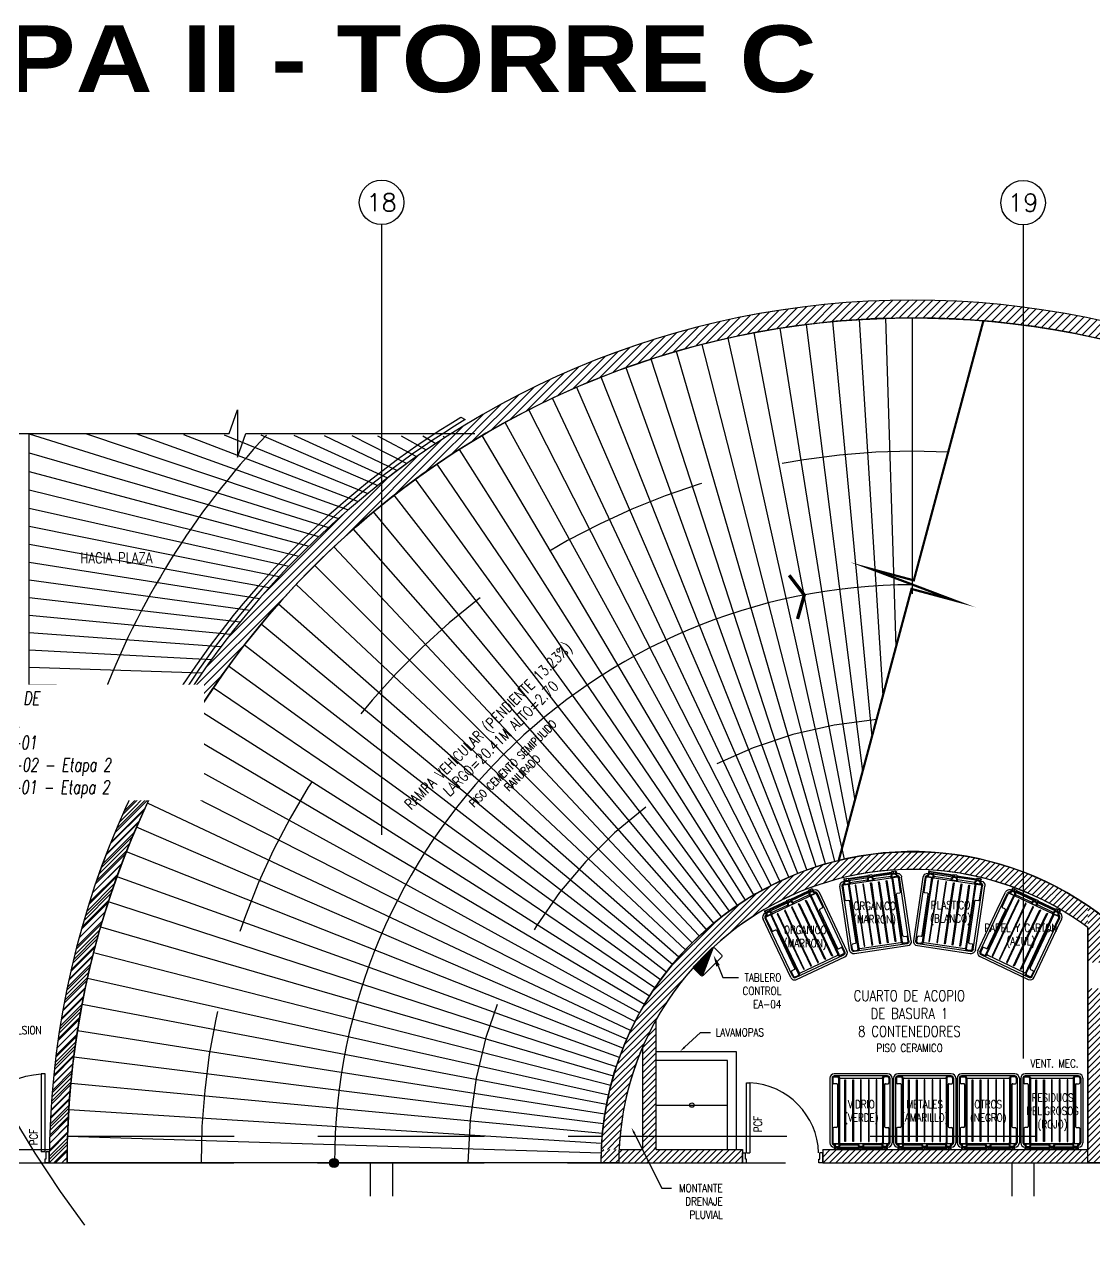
# Model space of a CAD drawing. Extents: x 226317 to 226469, y 8188101 to 8188260.
# Drawn here: x 226445.4 to 226457.42, y 8188201.99 to 8188215.71 of the extents above; entities that cross this region are included whole.
import ezdxf
from ezdxf import colors
from ezdxf.entities.mleader import LeaderData, LeaderLine
from ezdxf.enums import TextEntityAlignment as Align
from ezdxf.math import Vec2, Vec3

# ---------------------------------------------------------------- set-up
doc = ezdxf.new("R2010")
doc.units = 0
doc.header["$LTSCALE"] = 15
for name, pattern in [('HIDDEN2', [0.1875, 0.125, -0.0625]), ('PHANTOM', [2.5, 1.25, -0.25, 0.25, -0.25, 0.25, -0.25]), ('PHANTOM2', [1.25, 0.625, -0.125, 0.125, -0.125, 0.125, -0.125])]:
    doc.linetypes.add(name, pattern=pattern)
doc.layers.get('0').update_dxf_attribs({"color": 250})
for name, color, linetype in [('A-BARANDAS', 250, 'Continuous'), ('A-CONTENEDOR DE BASURA', 250, 'Continuous'), ('A-EJES', 250, 'PHANTOM'), ('A-ESTRUCTURA-HATCH', 250, 'Continuous'), ('A-ESTRUCTURA-MUROS', 252, 'Continuous'), ('A-ESTRUCTURA-VIGAS', 250, 'HIDDEN2'), ('A-MURO BAJO', 250, 'Continuous'), ('A-PROYECCIONES', 250, 'HIDDEN2'), ('A-PUERTAS', 250, 'Continuous'), ('A-SANITARIOS', 250, 'Continuous'), ('A-TEXTO-ACABADO PISO', 250, 'Continuous'), ('A-TEXTO-AMBIENTES', 252, 'Continuous'), ('A-TEXTO-INDICACIONES', 250, 'Continuous'), ('L11 Borde Laminas y Ejes', 150, 'Continuous'), ('L5 Linea mediana segmentada', 191, 'HIDDEN2'), ('L6 Linea fina', 141, 'Continuous'), ('MURO CF 120', 250, 'Continuous'), ('MURO CF 60', 250, 'Continuous')]:
    doc.layers.add(name, color=color, linetype=linetype)
doc.layers.add('A-MURO ALTO', color=250, linetype='Continuous', lineweight=30)
doc.layers.add('A-MUROS', color=252, linetype='Continuous', lineweight=30)
doc.styles.add('JNV ING', font='romans.shx', dxfattribs={"width": 0.7, "oblique": 8, "height": 0.15})
doc.styles.add('R160-75', font='ariblk.ttf', dxfattribs={"height": 0.6})
doc.styles.add('ROMANS', font='romans.shx', dxfattribs={"width": 0.8})
doc.styles.add('TXT_COTAS', font='romans.shx', dxfattribs={"width": 0.8})
pattern_1 = [(45, (1.79346, -0.002236), (-0.03535533905933, 0.03535533905933), [])]
pattern_2 = [(45, (226441.93555, 8188203.057414), (-0.03535534, 0.03535534), [])]

# ---------------------------------------------------------------- blocks, each defined once
blk = doc.blocks.new('EST P1')
at = {"layer": 'A-ESTRUCTURA-HATCH'}
h = blk.add_hatch(dxfattribs=at)
h.set_pattern_fill('ANSI31', color=256, scale=0.02)
h.set_pattern_definition([(45, (-226392.07709, -8188203.05961), (-0.04490128060535, 0.04490128060535), [])])
h.paths.add_polyline_path([(-3.61, 5.05), (-3.61, 4.85), (-44.785, 4.85), (-44.785, -0.15), (-46.99, -0.15), (-46.99, -11.15), (-3.61, -11.15), (-3.61, -11.4), (-47.24, -11.4), (-47.24, 0.15), (-45.035, 0.15), (-45.035, 5.05)])
h.paths.add_polyline_path([(5.876, 4.85), (5.876, 5.05), (35.53, 5.05), (35.53, 4.85)])
h.paths.add_polyline_path([(47.915, 5.05), (35.58, 5.05), (35.58, 4.85), (47.915, 4.85)])
h.paths.add_polyline_path([(51.865, 4.85), (53.376, 4.85), (53.376, 5.05), (51.865, 5.05)])
edge = h.paths.add_edge_path()
edge.add_arc((63.301, -0.15), 9.7, 360, 540)
edge.add_line((53.601, -0.15), (53.801, -0.15))
edge.add_arc((63.301, -0.15), 9.5, 0.9047, 180, ccw=False)
edge.add_line((72.799, 0), (70.351, 0))
edge.add_line((70.351, 0), (70.351, -0.15))
edge.add_line((70.351, -0.15), (73.001, -0.15))
edge = h.paths.add_edge_path(flags=0)
edge.add_arc((63.301, -0.15), 3.3, 0.0009, 49.9947)
edge.add_line((65.422, 2.378), (65.422, -0.15))
edge.add_line((65.422, -0.15), (65.272, -0.15))
edge.add_line((65.272, -0.15), (65.272, 2.496))
edge.add_arc((63.301, -0.15), 3.3, 53.3166, 180)
edge.add_line((60.001, -0.15), (59.801, -0.15))
edge.add_arc((63.301, -0.15), 3.5, 2.4574, 179.9999, ccw=False)
edge.add_line((66.797, 0), (69.451, 0))
edge.add_line((69.451, 0), (69.451, -0.15))
edge.add_line((69.451, -0.15), (66.601, -0.15))
h.paths.add_polyline_path([(-3.56, -11.15), (35.53, -11.15), (35.53, -11.4), (-3.56, -11.4)])
h.paths.add_polyline_path([(35.58, -11.15), (71.88, -11.15), (71.88, -11.4), (35.58, -11.4)])
at = {"layer": 'A-ESTRUCTURA-MUROS'}
for points in [[(73.001, -0.15, 1), (53.601, -0.15), (53.801, -0.15, -0.992136), (72.799, 0), (70.351, 0), (70.351, -0.15)], [(66.601, -0.15, 0.221666), (65.422, 2.378), (65.422, -0.15), (65.272, -0.15), (65.272, 2.496, 0.61691), (60.001, -0.15), (59.801, -0.15, -0.978782), (66.797, 0), (69.451, 0), (69.451, -0.15)]]:
    blk.add_lwpolyline(points, format="xyb", close=True, dxfattribs=at)
blk.add_lwpolyline([(51.865, 4.85), (53.376, 4.85), (53.376, 5.05), (51.865, 5.05)], close=True, dxfattribs=at)
at = {"layer": 'A-ESTRUCTURA-VIGAS'}
for points in [[(53.376, 5.05), (55.112, 5.05)], [(53.376, 4.85), (54.989, 4.85)], [(53.805, 0.15), (59.814, 0.15)], [(60.014, 0.15), (65.272, 0.15)], [(50.25, 0), (53.601, 0)], [(50.25, -0.15), (53.601, -0.15)], [(53.801, -0.15), (59.801, -0.15)], [(57.21, -6.15), (57.21, -0.15)], [(57.46, -6.15), (57.46, -0.15)], [(60.001, -0.15), (65.272, -0.15)], [(64.42, -6.15), (64.42, -0.15)], [(64.67, -6.15), (64.67, -0.15)]]:
    blk.add_lwpolyline(points, dxfattribs=at)
blk = doc.blocks.new('AP_Av.Ejercito Esq.Choquehuanca_Plantas_Rev1_20190619$0$CONTENEDOR DE BASURA 360L')
at = {"linetype": 'ByBlock'}
for p, q in [((0.3, 0.85), (-0.3, 0.85)), ((0.3, 0.825), (-0.3, 0.825)), ((-0.35, 0.8), (-0.35, 0.288)), ((-0.325, 0.8), (-0.325, 0.288)), ((-0.315, 0.8), (-0.315, 0.748)), ((-0.275, 0.738), (-0.305, 0.738)), ((-0.3, 0.815), (-0.266, 0.815)), ((-0.265, 0.728), (-0.265, 0.288)), ((-0.251, 0.8), (-0.251, 0.288)), ((-0.241, 0.8), (-0.241, 0.288)), ((-0.231, 0.801), (0.231, 0.801)), ((0.241, 0.8), (0.241, 0.288)), ((0.251, 0.8), (0.251, 0.288)), ((0.265, 0.728), (0.265, 0.288)), ((0.3, 0.815), (0.266, 0.815)), ((0.275, 0.738), (0.305, 0.738)), ((0.315, 0.8), (0.315, 0.748)), ((0.325, 0.8), (0.325, 0.288)), ((0.35, 0.8), (0.35, 0.288)), ((-0.35, 0.288), (-0.35, 0.074)), ((-0.325, 0.288), (-0.325, 0.074)), ((-0.265, 0.288), (-0.265, 0.256)), ((-0.251, 0.288), (-0.251, 0.066)), ((-0.241, 0.288), (-0.241, 0.076)), ((0.241, 0.288), (0.241, 0.076)), ((0.251, 0.288), (0.251, 0.066)), ((0.265, 0.288), (0.265, 0.256)), ((0.325, 0.288), (0.325, 0.074)), ((0.35, 0.288), (0.35, 0.074)), ((-0.315, 0.236), (-0.315, 0.076)), ((-0.275, 0.246), (-0.305, 0.246)), ((0.275, 0.246), (0.305, 0.246)), ((0.315, 0.236), (0.315, 0.076)), ((-0.305, 0.066), (0.305, 0.066)), ((-0.3, 0.024), (-0.292, 0.024)), ((-0.298, 0.005), (-0.298, 0.013)), ((-0.298, 0.013), (-0.296, 0.013)), ((-0.298, 0.005), (-0.296, 0.005)), ((-0.296, 0), (-0.296, 0.018)), ((-0.296, 0.018), (-0.291, 0.018)), ((-0.291, 0), (-0.296, 0)), ((-0.295, 0.061), (-0.242, 0.061)), ((-0.291, 0.018), (-0.291, 0)), ((-0.291, 0.013), (-0.29, 0.013)), ((-0.291, 0.005), (-0.29, 0.005)), ((-0.29, 0), (-0.29, 0.02)), ((-0.29, 0.02), (-0.247, 0.02)), ((-0.29, 0), (-0.247, 0)), ((-0.284, 0.03), (-0.252, 0.03)), ((-0.268, 0.02), (-0.268, 0)), ((-0.247, 0), (-0.247, 0.02)), ((-0.021, 0.013), (-0.247, 0.013)), ((-0.021, 0.005), (-0.247, 0.005)), ((-0.244, 0.024), (-0.024, 0.024)), ((-0.233, 0.049), (-0.035, 0.049)), ((0.027, 0.061), (-0.026, 0.061)), ((-0.021, 0), (-0.021, 0.02)), ((0.022, 0.02), (-0.021, 0.02)), ((0.022, 0), (-0.021, 0)), ((0.016, 0.03), (-0.016, 0.03)), ((0, 0.02), (0, 0)), ((0.022, 0), (0.022, 0.02)), ((0.022, 0.013), (0.247, 0.013)), ((0.022, 0.005), (0.247, 0.005)), ((0.244, 0.024), (0.025, 0.024)), ((0.032, 0.024), (0.025, 0.024)), ((0.233, 0.049), (0.035, 0.049)), ((0.295, 0.061), (0.242, 0.061)), ((0.247, 0), (0.247, 0.02)), ((0.29, 0.02), (0.247, 0.02)), ((0.29, 0), (0.247, 0)), ((0.284, 0.03), (0.252, 0.03)), ((0.268, 0.02), (0.268, 0)), ((0.29, 0), (0.29, 0.02)), ((0.291, 0.013), (0.29, 0.013)), ((0.291, 0.005), (0.29, 0.005)), ((0.291, 0.018), (0.291, 0)), ((0.296, 0.018), (0.291, 0.018)), ((0.291, 0), (0.296, 0)), ((0.3, 0.024), (0.292, 0.024)), ((0.296, 0), (0.296, 0.018)), ((0.298, 0.013), (0.296, 0.013)), ((0.298, 0.005), (0.296, 0.005)), ((0.298, 0.005), (0.298, 0.013))]:
    blk.add_line(p, q, dxfattribs=at)
for points in [[(-0.18, 0.782), (-0.172, 0.782), (-0.172, 0.288), (-0.172, 0.089), (-0.18, 0.089), (-0.18, 0.288)], [(-0.092, 0.782), (-0.084, 0.782), (-0.084, 0.288), (-0.084, 0.089), (-0.092, 0.089), (-0.092, 0.288)], [(0.004, 0.782), (-0.004, 0.782), (-0.004, 0.288), (-0.004, 0.089), (0.004, 0.089), (0.004, 0.288)], [(0.092, 0.782), (0.084, 0.782), (0.084, 0.288), (0.084, 0.089), (0.092, 0.089), (0.092, 0.288)], [(0.18, 0.782), (0.172, 0.782), (0.172, 0.288), (0.172, 0.089), (0.18, 0.089), (0.18, 0.288)]]:
    blk.add_lwpolyline(points, close=True, dxfattribs=at)
for centre, radius, start, end in [((-0.3, 0.8), 0.0499, 90, 180), ((-0.3, 0.8), 0.025, 90, 180), ((-0.266, 0.8), 0.025, 0, 90), ((0.266, 0.8), 0.025, 90, 180), ((0.3, 0.8), 0.0499, 0, 90), ((0.3, 0.8), 0.025, 0, 90), ((-0.3, 0.8), 0.015, 90, 180), ((-0.305, 0.748), 0.00999, 180, 270), ((-0.275, 0.728), 0.00999, 0, 90), ((-0.266, 0.8), 0.015, 0, 90), ((-0.231, 0.791), 0.00999, 90, 180), ((0.231, 0.791), 0.00999, 0, 90), ((0.266, 0.8), 0.015, 90, 180), ((0.275, 0.728), 0.00999, 90, 180), ((0.3, 0.8), 0.015, 0, 90), ((0.305, 0.748), 0.00999, 270, 0), ((-0.305, 0.236), 0.00999, 90, 180), ((-0.275, 0.256), 0.00999, 270, 0), ((0.275, 0.256), 0.00999, 180, 270), ((0.305, 0.236), 0.00999, 0, 90), ((-0.3, 0.074), 0.0499, 180, 270), ((-0.3, 0.074), 0.025, 180, 263.6322), ((-0.305, 0.076), 0.00999, 180, 270), ((-0.224, 0.067), 0.0807, 180.3677, 215.6892), ((-0.224, 0.067), 0.0707, 184.6708, 211.6379), ((-0.312, 0.067), 0.0707, 328.3621, 355.3292), ((-0.312, 0.067), 0.0807, 324.3108, 359.6323), ((-0.231, 0.076), 0.00999, 180, 270), ((0.044, 0.067), 0.0807, 180.3677, 215.6892), ((0.044, 0.067), 0.0707, 184.6708, 211.6379), ((-0.044, 0.067), 0.0707, 328.3621, 355.3292), ((-0.044, 0.067), 0.0807, 324.3108, 359.6323), ((0.231, 0.076), 0.00999, 270, 0), ((0.312, 0.067), 0.0807, 180.3677, 215.6892), ((0.312, 0.067), 0.0707, 184.6708, 211.6379), ((0.224, 0.067), 0.0707, 328.3621, 355.3292), ((0.224, 0.067), 0.0807, 324.3108, 359.6323), ((0.3, 0.074), 0.0499, 270, 0), ((0.3, 0.074), 0.025, 276.3678, 0), ((0.305, 0.076), 0.00999, 270, 0)]:
    blk.add_arc(centre, radius, start, end, dxfattribs=at)
blk = doc.blocks.new('A$C5E423DB2')
at = {"layer": 'A-PUERTAS'}
for p, q in [((0.038, 0.1), (0.038, 0.8)), ((0.038, 0.8), (0.073, 0.8)), ((0.073, 0.8), (0.073, 0.1)), ((0.038, 0.1), (0.073, 0.1))]:
    blk.add_line(p, q, dxfattribs=at)
at = {"layer": 'A-PUERTAS', "linetype": 'Continuous'}
for p, q in [((0, 0), (0, 0.1)), ((0, 0.1), (0.028, 0.1)), ((0.028, 0.038), (0.028, 0.1)), ((0.038, 0.038), (0.028, 0.038)), ((0.038, 0), (0.038, 0.038)), ((0.762, 0), (0.762, 0.038)), ((0.762, 0.038), (0.772, 0.038)), ((0.8, 0.1), (0.772, 0.1)), ((0.772, 0.038), (0.772, 0.1)), ((0.8, 0), (0.8, 0.1)), ((0, 0), (0.038, 0)), ((0.8, 0), (0.762, 0))]:
    blk.add_line(p, q, dxfattribs=at)
blk.add_arc((0.037, 0.079), 0.722, 1.6403, 87.0968, dxfattribs=at)
blk = doc.blocks.new('EJES 1P')
at = {"layer": 'A-EJES', "linetype": 'PHANTOM2'}
for points in [[(102.344, 5.351), (102.344, -1.51)], [(109.554, 5.348), (109.554, -4.158)]]:
    blk.add_lwpolyline(points, dxfattribs=at)
at = {"layer": 'A-EJES', "linetype": 'Continuous'}
for centre in [(102.344, 5.598), (109.554, 5.595)]:
    blk.add_circle(centre, 0.25, dxfattribs=at)
at = {"layer": 'A-EJES', "linetype": 'Continuous', "style": 'ROMANS'}
for s, p in [('18', (102.344, 5.598)), ('19', (109.554, 5.595))]:
    blk.add_text(s, height=0.2, dxfattribs=at).set_placement(p, align=Align.MIDDLE_CENTER)
blk = doc.blocks.new('*U65')
at = {"linetype": 'Continuous'}
h = blk.add_hatch(dxfattribs=at)
h.set_pattern_fill('ANSI31', color=256, scale=0.1, style=0)
h.set_pattern_definition([(45, (0, 0), (-0.0088388, 0.0088388), [])])
h.paths.add_polyline_path([(0.197, 0.066, 0.414214), (0.175, 0.088), (-0.175, 0.088, 0.198912), (-0.191, 0.082), (0.191, -0.082, 0.198912), (0.197, -0.066)])
blk.add_line((-0.191, 0.082), (0.191, -0.082), dxfattribs=at)
blk.add_lwpolyline([(-0.197, 0.066), (-0.197, -0.066, 0.414214), (-0.175, -0.088), (0.175, -0.088, 0.414214), (0.197, -0.066), (0.197, 0.066, 0.414214), (0.175, 0.088), (-0.175, 0.088, 0.414214)], format="xyb", close=True, dxfattribs=at)

msp = doc.modelspace()

# ---------------------------------------------------------------- hatches: boundary and pattern name
h = msp.add_hatch()
h.set_pattern_fill('_USER', color=8, scale=0.05, angle=-90, pattern_type=0)
h.set_pattern_definition([(270, (-7961703.449426, 8414645.167865), (0.05, -9e-18), [])])
h.paths.add_polyline_path([(226446.9768, 8188207.8596), (226446.855, 8188207.6594), (226445.5028, 8188207.6596), (226445.5028, 8188207.8596)])
h = msp.add_hatch(color=8)
h.dxf.hatch_style = 1
edge = h.paths.add_edge_path()
edge.add_arc((226448.8778, 8188202.9096), 0.05, 0, 360)
at = {"layer": 'A-PROYECCIONES', "linetype": 'Continuous'}
h = msp.add_hatch(color=8, dxfattribs=at)
h.dxf.hatch_style = 1
edge = h.paths.add_edge_path()
edge.add_arc((226446.2595, 8188208.1048), 0.0312, 0, 360)
at = {"layer": 'MURO CF 120'}
h = msp.add_hatch(dxfattribs=at)
h.set_pattern_fill('_USER', color=8, scale=0.05, angle=45, style=0, pattern_type=0)
h.set_pattern_definition(pattern_1)
h.paths.add_polyline_path([(226439.9921, 8188208.1096), (226445.4528, 8188208.1096), (226445.4528, 8188207.9096), (226439.9921, 8188207.9096)])
h = msp.add_hatch(dxfattribs=at)
h.set_pattern_fill('_USER', color=8, scale=0.05, angle=45, style=0, pattern_type=0)
h.set_pattern_definition(pattern_1)
h.paths.add_polyline_path([(226447.3565, 8188208.0004), (226447.1889, 8188208.1096, 0.1413637), (226445.6776, 8188202.9097), (226445.8776, 8188202.91, -0.1412717)])
h = msp.add_hatch(dxfattribs=at)
h.set_pattern_fill('_USER', color=8, scale=0.05, angle=45, style=0, pattern_type=0)
h.set_pattern_definition(pattern_1)
edge = h.paths.add_edge_path()
edge.add_line((226457.3492, 8188205.8016), (226457.3492, 8188205.5574))
edge.add_arc((226455.3742, 8188202.9092), 3.3036, 2.61582, 53.28437, ccw=False)
edge.add_line((226458.6743, 8188203.0599), (226458.8745, 8188203.0597))
edge.add_arc((226455.3708, 8188202.9058), 3.5071, 2.51538, 55.65993)
h = msp.add_hatch(dxfattribs=at)
h.set_pattern_fill('_USER', color=8, scale=0.05, angle=45, style=0, pattern_type=0)
h.set_pattern_definition(pattern_1)
h.paths.add_polyline_path([(226457.3492, 8188205.5574), (226457.3493, 8188205.1607), (226457.4993, 8188205.1613), (226457.4992, 8188205.4372)])
h = msp.add_hatch(dxfattribs=at)
h.set_pattern_fill('_USER', color=8, scale=0.05, angle=45, style=0, pattern_type=0)
h.set_pattern_definition(pattern_1)
h.paths.add_polyline_path([(226457.3492, 8188204.871), (226457.3493, 8188202.9093), (226457.4993, 8188202.9099), (226457.4966, 8188204.871)])
at = {"layer": 'MURO CF 60'}
h = msp.add_hatch(dxfattribs=at)
h.set_pattern_fill('_USER', color=8, scale=0.05, angle=45, pattern_type=0)
h.set_pattern_definition([(45, (0, 0), (-0.03535533905933, 0.03535533905933), [])])
edge = h.paths.add_edge_path()
edge.add_line((226451.8807, 8188203.0596), (226452.0818, 8188203.0596))
edge.add_arc((226455.3759, 8188202.9145), 3.2973, 53.23969, 177.47632, ccw=False)
edge.add_line((226457.3492, 8188205.556), (226457.3492, 8188205.8016))
edge.add_arc((226455.3776, 8188202.9097), 3.5001, 55.71463, 177.54435)
h = msp.add_hatch(dxfattribs=at)
h.set_pattern_fill('_USER', color=8, scale=0.05, angle=45, pattern_type=0)
h.set_pattern_definition(pattern_2)
h.paths.add_polyline_path([(226452.3493, 8188203.0596), (226452.4992, 8188203.0596), (226452.4992, 8188204.5233), (226452.3492, 8188204.2209)])
h = msp.add_hatch(dxfattribs=at)
h.set_pattern_fill('_USER', color=8, scale=0.05, angle=45, pattern_type=0)
h.set_pattern_definition(pattern_2)
h.paths.add_polyline_path([(226453.47, 8188203.0597), (226453.4685, 8188202.9097), (226451.8784, 8188202.9097), (226451.8816, 8188203.0596)])
h = msp.add_hatch(dxfattribs=at)
h.set_pattern_fill('_USER', color=8, scale=0.05, angle=45, pattern_type=0)
h.set_pattern_definition(pattern_2)
h.paths.add_polyline_path([(226457.3492, 8188203.0596), (226457.3493, 8188202.9097), (226454.3699, 8188202.9097), (226454.3693, 8188203.0596)])

# ---------------------------------------------------------------- linework, layer by layer
at = {"color": 8}
for p, q in [((226454.925, 8188207.7019, 0), (226454.4839, 8188212.3675, 0)), ((226455.0477, 8188208.1597, 0), (226454.7814, 8188212.3909, 0)), ((226455.1957, 8188208.712, 0), (226455.0796, 8188212.405, 0)), ((226455.378, 8188209.3074, 0), (226455.378, 8188212.4097, 0)), ((226454.6557, 8188206.6965, 0), (226453.5978, 8188212.2414, 0)), ((226454.7327, 8188206.9841, 0), (226453.8918, 8188212.2927, 0)), ((226454.8215, 8188207.3153, 0), (226454.1873, 8188212.3347, 0)), ((226454.5075, 8188206.3001), (226453.0154, 8188212.1112, 0)), ((226454.6145, 8188206.3258), (226453.3056, 8188212.1808, 0)), ((226454.2964, 8188206.2387), (226452.4423, 8188211.9446, 0)), ((226454.4015, 8188206.2711), (226452.7276, 8188212.0324, 0)), ((226454.1923, 8188206.2031), (226452.16, 8188211.848, 0)), ((226454.0895, 8188206.1642), (226451.8808, 8188211.7425, 0)), ((226453.9879, 8188206.1222), (226451.6051, 8188211.6283, 0)), ((226453.8877, 8188206.0769), (226451.3331, 8188211.5054, 0)), ((226453.7889, 8188206.0285), (226451.0651, 8188211.3741, 0)), ((226445.4528, 8188211.1064, 0), (226448.816, 8188210.054, 0)), ((226446.0839, 8188211.1098, 0), (226448.927, 8188210.1545, 0)), ((226446.6514, 8188211.1096, 0), (226449.038, 8188210.2517, 0)), ((226453.6917, 8188205.9771), (226450.8013, 8188211.2345, 0)), ((226447.1849, 8188211.0985, 0), (226449.1486, 8188210.3459, 0)), ((226447.6424, 8188211.0957, 0), (226449.2591, 8188210.437, 0)), ((226448.0545, 8188211.0931, 0), (226449.3691, 8188210.5252, 0)), ((226448.4279, 8188211.0909, 0), (226449.4788, 8188210.6105, 0)), ((226448.7681, 8188211.0888, 0), (226449.5881, 8188210.693, 0)), ((226449.0796, 8188211.0868, 0), (226449.697, 8188210.7728, 0)), ((226449.3661, 8188211.0851, 0), (226449.8054, 8188210.85, 0)), ((226449.6308, 8188211.0835, 0), (226449.9132, 8188210.9246, 0)), ((226449.8762, 8188211.0819, 0), (226450.0206, 8188210.9967, 0)), ((226450.1046, 8188211.0805, 0), (226450.1274, 8188211.0665, 0)), ((226453.5962, 8188205.9226), (226450.5421, 8188211.0866, 0)), ((226445.4528, 8188210.8937, 0), (226448.7048, 8188209.9503, 0)), ((226453.5025, 8188205.8651), (226450.2876, 8188210.9307, 0)), ((226453.4105, 8188205.8047), (226450.0382, 8188210.7668, 0)), ((226445.4528, 8188210.6835, 0), (226448.5936, 8188209.8432, 0)), ((226453.3206, 8188205.7415), (226449.794, 8188210.5952, 0)), ((226445.4528, 8188210.4757, 0), (226448.4824, 8188209.7326, 0)), ((226453.2326, 8188205.6755), (226449.5554, 8188210.416, 0)), ((226445.4528, 8188210.27, 0), (226448.3714, 8188209.6185, 0)), ((226453.1468, 8188205.6067), (226449.3225, 8188210.2294, 0)), ((226445.4528, 8188210.0662, 0), (226448.2606, 8188209.5008, 0)), ((226453.0632, 8188205.5353), (226449.0956, 8188210.0356, 0)), ((226445.4528, 8188209.8641, 0), (226448.1501, 8188209.3795, 0)), ((226452.9819, 8188205.4613), (226448.8748, 8188209.8347, 0)), ((226445.4528, 8188209.6636, 0), (226448.04, 8188209.2543, 0)), ((226452.9029, 8188205.3848), (226448.6605, 8188209.627, 0)), ((226445.4528, 8188209.4643, 0), (226447.9304, 8188209.1254, 0)), ((226452.8264, 8188205.3058), (226448.4528, 8188209.4127, 0)), ((226445.4528, 8188209.2662, 0), (226447.8215, 8188208.9925, 0)), ((226452.7524, 8188205.2245), (226448.252, 8188209.192, 0)), ((226445.4528, 8188209.0691, 0), (226447.7134, 8188208.8556, 0)), ((226452.681, 8188205.1408), (226448.0582, 8188208.965, 0)), ((226445.4528, 8188208.8727, 0), (226447.6061, 8188208.7147, 0)), ((226445.4528, 8188208.677, 0), (226447.4999, 8188208.5697, 0)), ((226452.6122, 8188205.055), (226447.8716, 8188208.7321, 0)), ((226445.4528, 8188208.4816, 0), (226447.3949, 8188208.4206, 0)), ((226452.5462, 8188204.9671), (226447.6924, 8188208.4934, 0)), ((226445.4528, 8188208.2865, 0), (226447.2912, 8188208.2672, 0)), ((226452.483, 8188204.8771), (226447.5208, 8188208.2493, 0)), ((226445.4528, 8188208.1096), (226447.1889, 8188208.1096, 0)), ((226452.4226, 8188204.7852), (226447.3569, 8188207.9998, 0)), ((226452.3652, 8188204.6914), (226447.201, 8188207.7454, 0)), ((226452.3107, 8188204.5959), (226447.0532, 8188207.4861, 0)), ((226452.2592, 8188204.4987), (226446.9135, 8188207.2224, 0)), ((226452.2108, 8188204.4), (226446.7822, 8188206.9544, 0)), ((226452.1656, 8188204.2997), (226446.6594, 8188206.6824, 0)), ((226452.1235, 8188204.1981), (226446.5452, 8188206.4066, 0)), ((226452.0847, 8188204.0953), (226446.4397, 8188206.1275, 0)), ((226452.049, 8188203.9912), (226446.3431, 8188205.8451, 0)), ((226452.0167, 8188203.8861), (226446.2553, 8188205.5599, 0)), ((226451.9877, 8188203.7801), (226446.1766, 8188205.272, 0)), ((226451.962, 8188203.6731), (226446.1069, 8188204.9818, 0)), ((226451.9397, 8188203.5655), (226446.0464, 8188204.6896, 0)), ((226451.9208, 8188203.4571), (226445.9951, 8188204.3956, 0)), ((226451.9053, 8188203.3483), (226445.9531, 8188204.1001, 0)), ((226451.8933, 8188203.239), (226445.9203, 8188203.8035, 0)), ((226451.8847, 8188203.1293), (226445.8969, 8188203.506, 0)), ((226451.8795, 8188203.0195), (226445.8829, 8188203.2078, 0)), ((226451.8778, 8188202.9096), (226445.8778, 8188202.9096))]:
    msp.add_line(p, q, dxfattribs=at)
for points, const_width in [([(226456.1749, 8188212.3761), (226455.3932, 8188209.4586), (226454.9103, 8188209.588), (226455.8503, 8188209.2326), (226455.3674, 8188209.362), (226454.5497, 8188206.3103)], 0.025), ([(226453.9926, 8188209.5161), (226454.1623, 8188209.294), (226454.0865, 8188209.025)], 0.0375)]:
    msp.add_lwpolyline(points, dxfattribs=dict(at, const_width=const_width))
msp.add_lwpolyline([(226445.1296, 8188211.1101), (226447.701, 8188211.1101), (226447.7939, 8188211.3749), (226447.7939, 8188210.8452), (226447.8869, 8188211.1101), (226450.4583, 8188211.1101)], dxfattribs=at)
for points in [[(226447.0657, 8188207.9096), (226446.8831, 8188207.6094), (226445.4528, 8188207.6096), (226445.4528, 8188207.9096)], [(226446.9768, 8188207.8596), (226446.855, 8188207.6594), (226445.5028, 8188207.6596), (226445.5028, 8188207.8596)]]:
    msp.add_lwpolyline(points, close=True, dxfattribs=at)
msp.add_circle((226448.8778, 8188202.9096), 0.05, dxfattribs=at)
msp.add_arc((226455.3828, 8188202.9096), 6.5, 90.00133, 180.00133, dxfattribs=at)
at = {"layer": 'A-BARANDAS', "color": 8, "elevation": 0}
msp.add_lwpolyline([(226450.3526, 8188211.2655, 0.1172366), (226447.13, 8188208.11), (226447.0877, 8188208.1367, -0.1165159), (226450.3026, 8188211.2938)], format="xyb", close=True, dxfattribs=at)
at = {"layer": 'A-MURO ALTO', "color": 8}
msp.add_lwpolyline([(226445.4528, 8188208.1096), (226445.4528, 8188211.1101)], dxfattribs=at)
at = {"layer": 'A-MURO BAJO', "color": 8}
for p, q in [((226453.3992, 8188204.1596), (226452.4992, 8188204.1596)), ((226453.3993, 8188203.0596), (226453.3992, 8188204.1596)), ((226453.2992, 8188204.0596), (226452.4992, 8188204.0596)), ((226453.2993, 8188203.0596), (226453.2992, 8188204.0596)), ((226451.8778, 8188202.9096), (226445.8778, 8188202.9096))]:
    msp.add_line(p, q, dxfattribs=at)
at = {"layer": 'A-MUROS', "color": 8}
for p, q in [((226445.4528, 8188208.1096), (226440.1421, 8188208.1096)), ((226445.4528, 8188207.9096), (226445.4528, 8188208.1096)), ((226443.9421, 8188207.9096), (226445.4528, 8188207.9096)), ((226457.3492, 8188205.556), (226457.3493, 8188203.0596)), ((226452.4993, 8188203.0596), (226452.4992, 8188204.5233)), ((226452.3493, 8188203.0596), (226452.3492, 8188204.2204)), ((226452.0812, 8188203.0596), (226452.3493, 8188203.0596)), ((226452.4993, 8188203.0596), (226453.4693, 8188203.0596)), ((226453.4693, 8188203.0596), (226453.4693, 8188202.9096)), ((226454.3693, 8188203.0596), (226457.3493, 8188203.0596)), ((226454.3693, 8188203.0596), (226454.3693, 8188202.9096)), ((226445.6778, 8188202.9096), (226445.8778, 8188202.9096)), ((226451.8778, 8188202.9096), (226453.4693, 8188202.9096)), ((226454.3693, 8188202.9096), (226461.5278, 8188202.9096))]:
    msp.add_line(p, q, dxfattribs=at)
for radius, start, end in [(9.7, 0, 180), (9.5, 13.08127, 180), (3.5, 37.90104, 180), (3.3, 53.31654, 150.72475), (3.3, 156.59695, 177.39575)]:
    msp.add_arc((226455.3778, 8188202.9096), radius, start, end, dxfattribs=at)
at = {"layer": 'A-PROYECCIONES', "color": 8, "linetype": 'Continuous'}
msp.add_circle((226446.2595, 8188208.1048, 0), 0.0312, dxfattribs=at)
msp.add_arc((226454.6899, 8188204.9286, 0), 9.0089, 136.82453, 159.38872, dxfattribs=at)
at = {"layer": 'A-PROYECCIONES', "color": 8}
for radius, start in [(8, 87.14071), (5, 94.66297)]:
    msp.add_arc((226455.3828, 8188202.9096), radius, start, 180.00133, dxfattribs=at)
at = {"layer": 'A-SANITARIOS', "color": 8}
msp.add_line((226452.4992, 8188203.5596), (226453.2992, 8188203.5596), dxfattribs=at)
msp.add_circle((226452.8992, 8188203.5596), 0.025, dxfattribs=at)
at = {"layer": 'L5 Linea mediana segmentada', "color": 8}
msp.add_arc((226456.1502, 8188209.7646), 12.5928, 195.52789, 271.41645, dxfattribs=at)

# ---------------------------------------------------------------- block references
msp.add_blockref('EST P1', (226392.0771, 8188203.0596))
at = {"color": 8, "xscale": -0.8329883684307119, "yscale": 0.8329883684307117, "zscale": 0.8329883684307118, "rotation": 45.25637740947335}
msp.add_blockref('*U65', (226453.0765, 8188205.1714), dxfattribs=at)
at = {"layer": 'A-CONTENEDOR DE BASURA', "color": 8, "xscale": -1}
for p, rotation in [((226454.899, 8188206.1454), 188.4669694005605), ((226455.8553, 8188206.1461), 171.6238016989945)]:
    msp.add_blockref('AP_Av.Ejercito Esq.Choquehuanca_Plantas_Rev1_20190619$0$CONTENEDOR DE BASURA 360L', p, dxfattribs=dict(at, rotation=rotation))
at = {"layer": 'A-CONTENEDOR DE BASURA', "color": 8}
for p, rotation in [((226453.9839, 8188205.8675), 205.3101372564645), ((226456.7708, 8188205.8697), 154.7806336300337), ((226454.7993, 8188203.0624), 0.001004087966931575), ((226455.5143, 8188203.0624), 0.001004087966931575), ((226456.2293, 8188203.0624), 0.001004087966931575), ((226456.9443, 8188203.0624), 0.001004087966931575)]:
    msp.add_blockref('AP_Av.Ejercito Esq.Choquehuanca_Plantas_Rev1_20190619$0$CONTENEDOR DE BASURA 360L', p, dxfattribs=dict(at, rotation=rotation))
at = {"layer": 'A-PROYECCIONES'}
msp.add_blockref('EJES 1P', (226347.0678, 8188208.1096), dxfattribs=at)
at = {"layer": 'A-PUERTAS', "color": 8, "linetype": 'Continuous'}
for p, xscale, yscale, zscale, rotation in [((226445.6778, 8188202.9096), -1.250002642195022, 1.250002642195022, 1.250002642195021, 359.9988857674263), ((226453.4693, 8188202.9096), 1.12500000150589, 1.12500000150589, 1.12500000150589, 359.9988810320423)]:
    msp.add_blockref('A$C5E423DB2', p, dxfattribs=dict(at, xscale=xscale, yscale=yscale, zscale=zscale, rotation=rotation))

# ---------------------------------------------------------------- texts
at = {"layer": 'A-TEXTO-ACABADO PISO', "color": 8, "insert": (226450.8559, 8188207.4316), "char_height": 0.09, "attachment_point": 2, "rotation": 45, "style": 'ROMANS'}
msp.add_mtext_dynamic_manual_height_columns('PISO CEMENTO SEMIPULIDO RANURADO', width=1.586307, gutter_width=12.5, heights=[0], dxfattribs=at)
at = {"layer": 'A-TEXTO-ACABADO PISO', "color": 8, "insert": (226455.3462, 8188204.2468), "char_height": 0.09, "attachment_point": 2, "style": 'ROMANS'}
msp.add_mtext_dynamic_manual_height_columns('PISO CERAMICO', width=1.155931, gutter_width=12.5, heights=[0], dxfattribs=at)
at = {"layer": 'A-TEXTO-AMBIENTES', "color": 8, "insert": (226446.432, 8188209.711), "char_height": 0.12, "width": 2.556211, "attachment_point": 5, "style": 'ROMANS'}
msp.add_mtext('HACIA PLAZA', dxfattribs=at)
at = {"layer": 'A-TEXTO-AMBIENTES', "color": 8, "insert": (226450.567, 8188207.8653, -0.0001), "char_height": 0.12, "width": 5.062903, "attachment_point": 2, "rotation": 45, "style": 'ROMANS'}
msp.add_mtext('RAMPA VEHICULAR (PENDIENTE 13.23%)\\PLARGO=20.41M ALTO=2.70', dxfattribs=at)
at = {"layer": 'A-TEXTO-AMBIENTES', "color": 8, "insert": (226455.3435, 8188204.5888), "char_height": 0.12, "attachment_point": 5, "style": 'ROMANS'}
msp.add_mtext_dynamic_manual_height_columns('\\pxqc;CUARTO DE ACOPIO DE BASURA 1\\P8 CONTENEDORES', width=1.489152, gutter_width=15, heights=[0], dxfattribs=at)
at = {"layer": 'A-TEXTO-INDICACIONES', "color": 8, "extrusion": (-5.5652e-07, 2.24782e-07, 1), "style": 'ROMANS', "width": 0.8}
msp.add_text('VENT. MEC.', height=0.09, dxfattribs=at).set_placement((226456.9746, 8188203.9823, 1.7145), align=Align.CENTER)
at = {"layer": 'A-TEXTO-INDICACIONES', "color": 8, "style": 'ROMANS', "width": 0.8}
for p in [(226453.6857, 8188203.2536), (226445.5472, 8188203.1078)]:
    msp.add_text('PCF', height=0.09, rotation=90, dxfattribs=at).set_placement(p)
at = {"layer": 'A-TEXTO-INDICACIONES', "color": 8, "char_height": 0.09, "attachment_point": 5, "style": 'ROMANS'}
for s, insert in [('\\pxqc;ORGANICO\\P(MARRON)', (226454.9528, 8188205.7083)), ('\\pxqc;PLASTICO\\P(BLANCO)', (226455.8059, 8188205.7183)), ('\\pxqc;ORGANICO\\P(MARRON)', (226454.173, 8188205.4386)), ('\\pxqc;PAPEL Y CARTON\\P(AZUL)', (226456.5957, 8188205.4619)), ('\\pxqc;VIDRIO\\P(VERDE)', (226454.8033, 8188203.4787)), ('\\pxqc;METALES (AMARILLO)', (226455.5164, 8188203.4787)), ('\\pxqc;OTROS\\P(NEGRO)', (226456.2296, 8188203.4787)), ('\\pxqc;RESIDUOS PELIGROSOS\\P(ROJO)', (226456.9527, 8188203.4787))]:
    msp.add_mtext_dynamic_manual_height_columns(s, width=0.853252, gutter_width=15, heights=[0], dxfattribs=dict(at, insert=insert))
at = {"layer": 'L11 Borde Laminas y Ejes', "color": 8, "style": 'R160-75'}
msp.add_text('ETAPA II - TORRE C', height=0.75, dxfattribs=at).set_placement((226448.5382, 8188214.9477), align=Align.CENTER)

# ---------------------------------------------------------------- leaders
at = {"layer": 'A-TEXTO-INDICACIONES', "color": 8}
ml = msp.add_multileader_mtext('Standard', dxfattribs=at)
ml.set_content('REJILLA SUMIDERO', color=8, style='TXT_COTAS')
ml.set_leader_properties(color=7)
ml.build(insert=Vec2(0, 0))
ml.multileader.update_dxf_attribs({"dogleg_length": 0.1105, "arrow_head_size": 0.07})
ctx = ml.context
ctx.base_point, ctx.char_height, ctx.arrow_head_size, ctx.landing_gap_size, ctx.plane_origin = Vec3(226445.5198, 8188207.4134), 0.09, 0.07, 0.05, Vec3(226445.3713, 8188207.9384)
ctx.text_align_type = 2
notes = []
notes.append((ctx, [(0, (1, 1, 0), (226446.248, 8188207.4134), (-1, 0), 0.1105, [(0, [(226446.2405, 8188207.6595)], 0, [])])]))
ctx.mtext.insert, ctx.mtext.width, ctx.mtext.alignment, ctx.mtext.flow_direction = Vec3(226446.0875, 8188207.4584), 0.814337, 3, 5
ml = msp.add_multileader_mtext('Standard', dxfattribs=at)
ml.set_content('TABLERO CONTROL EA-04 ', color=8, style='ROMANS')
ml.set_leader_properties(color=7)
ml.build(insert=Vec2(0, 0))
ml.multileader.update_dxf_attribs({"dogleg_length": 1.3073, "arrow_head_size": 0.13, "scale": 0.1})
ctx = ml.context
ctx.base_point, ctx.scale, ctx.char_height, ctx.arrow_head_size, ctx.landing_gap_size, ctx.plane_origin = Vec3(226453.4242, 8188204.9931), 0.1, 0.09, 0.13, 0.01, Vec3(226452.8922, 8188205.2346)
ctx.text_align_type = 2
notes.append((ctx, [(0, (1, 1, 0), (226453.2488, 8188204.9931), (1, 0), 0.1754, [(0, [(226453.1426, 8188205.2445)], 0, [])])]))
ctx.mtext.insert, ctx.mtext.width, ctx.mtext.alignment, ctx.mtext.flow_direction = Vec3(226453.9039, 8188205.0381), 0.487262, 3, 5
ml = msp.add_multileader_mtext('Standard', dxfattribs=at)
ml.set_content('TUBERIA DE IMPULSION COLGADA SOBRE h=2.10', color=8, style='TXT_COTAS')
ml.set_leader_properties(color=7)
ml.build(insert=Vec2(0, 0))
ml.multileader.update_dxf_attribs({"dogleg_length": 0.1105, "arrow_head_size": 0.07})
ctx = ml.context
ctx.base_point, ctx.char_height, ctx.arrow_head_size, ctx.landing_gap_size, ctx.plane_origin = Vec3(226444.4276, 8188204.4018), 0.09, 0.07, 0.05, Vec3(226444.4315, 8188204.7992)
notes.append((ctx, [(1, (1, 1, 0), (226444.3171, 8188204.4018), (1, 0), 0.1105, [(0, [(226444.0855, 8188204.6238)], 0, [])])]))
ctx.mtext.insert, ctx.mtext.width, ctx.mtext.flow_direction = Vec3(226444.4776, 8188204.4468), 1.237997, 5
ml = msp.add_multileader_mtext('Standard', dxfattribs=at)
ml.set_content('\\pxsm1,ql,t16;LAVAMOPAS', color=8, style='TXT_COTAS')
ml.set_leader_properties(color=256)
ml.build(insert=Vec2(0, 0))
ml.multileader.update_dxf_attribs({"dogleg_length": 0.1105, "arrow_head_size": 0.07})
ctx = ml.context
ctx.base_point, ctx.char_height, ctx.arrow_head_size, ctx.landing_gap_size, ctx.plane_origin = Vec3(226453.1068, 8188204.3773), 0.09, 0.07, 0.05, Vec3(226452.8431, 8188204.0759)
ctx.text_align_type = 2
notes.append((ctx, [(0, (1, 1, 0), (226452.9963, 8188204.3773), (1, 0), 0.1105, [(0, [(226452.7667, 8188204.1634)], 0, [])])]))
ctx.mtext.insert, ctx.mtext.width, ctx.mtext.defined_height, ctx.mtext.alignment, ctx.mtext.flow_direction = Vec3(226453.7362, 8188204.4223), 0.570171, 0.4369, 3, 5
ml = msp.add_multileader_mtext('Standard', dxfattribs=at)
ml.set_content('MONTANTE DRENAJE PLUVIAL', color=8, style='TXT_COTAS')
ml.set_leader_properties(color=7)
ml.build(insert=Vec2(0, 0))
ml.multileader.update_dxf_attribs({"dogleg_length": 0.1105, "arrow_head_size": 0.07})
ctx = ml.context
ctx.base_point, ctx.char_height, ctx.arrow_head_size, ctx.landing_gap_size, ctx.plane_origin = Vec3(226452.6706, 8188202.6276), 0.09, 0.07, 0.05, Vec3(226453.0946, 8188201.8421)
ctx.text_align_type = 2
notes.append((ctx, [(0, (1, 1, 0), (226452.5601, 8188202.6276), (1, 0), 0.1105, [(0, [(226452.2212, 8188203.3057)], 0, [])])]))
ctx.mtext.insert, ctx.mtext.width, ctx.mtext.alignment, ctx.mtext.flow_direction = Vec3(226453.2451, 8188202.6726), 0.835071, 3, 5
for ctx, leaders in notes:
    for number, flags, end, landing, length, lines in leaders:
        leader = LeaderData()
        leader.index, (leader.has_last_leader_line, leader.has_dogleg_vector, leader.attachment_direction) = number, flags
        leader.last_leader_point, leader.dogleg_vector, leader.dogleg_length = Vec3(end), Vec3(landing), length
        for number, points, colour, breaks in lines:
            line = LeaderLine()
            line.index, line.vertices, line.color, line.breaks = number, Vec3.list(points), colors.encode_raw_color(colour), breaks
            leader.lines.append(line)
        ctx.leaders.append(leader)

# ---------------------------------------------------------------- next in the draw order: leaders
at = {"layer": 'L6 Linea fina', "color": 8}
ml = msp.add_multileader_mtext('Standard', dxfattribs=at)
ml.set_content('{\\C8;TABLERO DE\\PCONTROL\\P(01) JF-01\\P(02) EA-02 - Etapa 2\\P(01) JF-01 - Etapa 2}', color=12, style='JNV ING')
ml.set_leader_properties(color=256, linetype='ByLayer', lineweight=-1)
ml.build(insert=Vec2(0, 0))
ml.multileader.update_dxf_attribs({"dogleg_length": 0.05, "arrow_head_size": 0.15})
ctx = ml.context
ctx.base_point, ctx.char_height, ctx.arrow_head_size, ctx.landing_gap_size, ctx.plane_origin = Vec3(226444.6409, 8188208.1096), 0.15, 0.15, 0.07, Vec3(226444.3531, 8188207.6547)
notes = []
notes.append((ctx, [(0, (1, 1, 0), (226444.5909, 8188208.1096), (1, 0), 0.05, [(0, [(226444.0171, 8188206.7934)], 0, [])])]))
ctx.mtext.insert, ctx.mtext.width, ctx.mtext.defined_height, ctx.mtext.flow_direction = Vec3(226444.7109, 8188208.2096), 2.629276, 0.5487, 5
ctx.mtext.has_bg_fill, ctx.mtext.bg_color, ctx.mtext.bg_scale_factor, ctx.mtext.bg_transparency, ctx.mtext.use_window_bg_color = 1, -1027028792, 1.5, 0, 1
for ctx, leaders in notes:
    for number, flags, end, landing, length, lines in leaders:
        leader = LeaderData()
        leader.index, (leader.has_last_leader_line, leader.has_dogleg_vector, leader.attachment_direction) = number, flags
        leader.last_leader_point, leader.dogleg_vector, leader.dogleg_length = Vec3(end), Vec3(landing), length
        for number, points, colour, breaks in lines:
            line = LeaderLine()
            line.index, line.vertices, line.color, line.breaks = number, Vec3.list(points), colors.encode_raw_color(colour), breaks
            leader.lines.append(line)
        ctx.leaders.append(leader)

doc.saveas('drawing.dxf')
